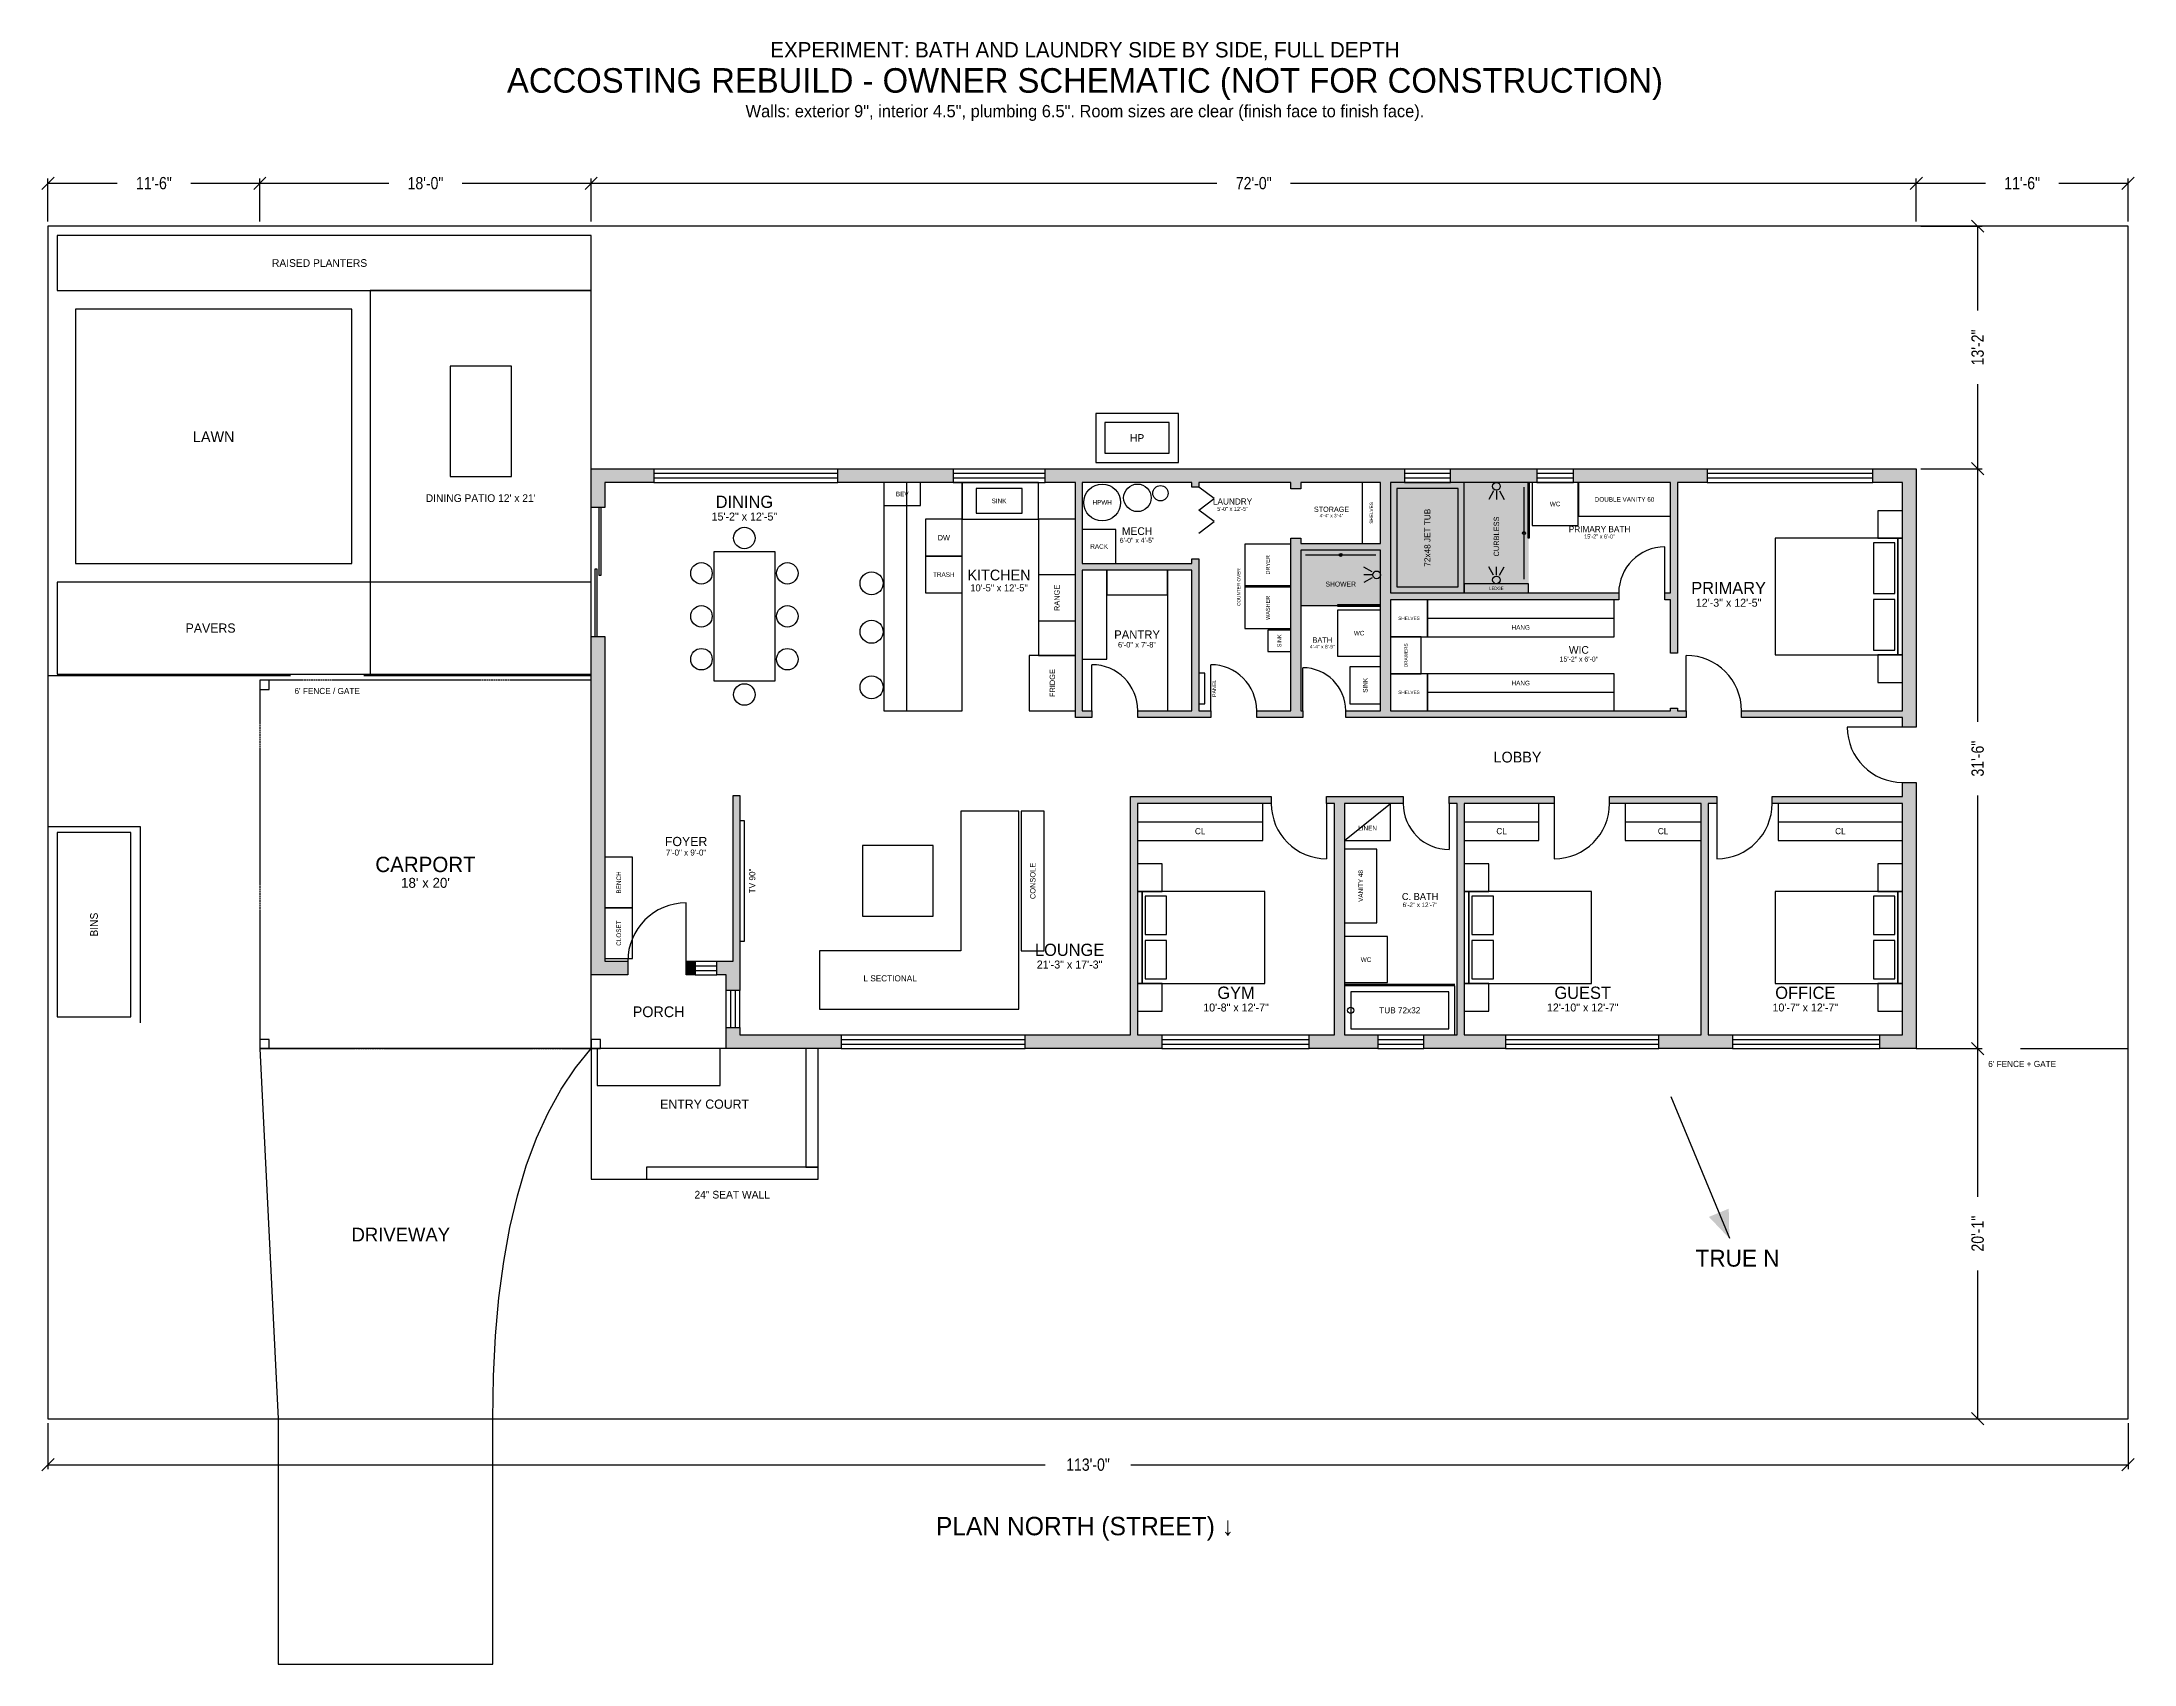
# Model space of a CAD drawing. Header units: inches. Extents: x -2 to 1362, y -160 to 897.
import ezdxf
from ezdxf.enums import TextEntityAlignment as Align

# ---------------------------------------------------------------- set-up
doc = ezdxf.new("R2010")
doc.units = ezdxf.units.IN
doc.linetypes.add('DASHED', pattern=[1.524, 1.27, -0.254])
for name, color, linetype in [('A-ANNO-DIMS', 1, 'Continuous'), ('A-ANNO-TEXT', 7, 'Continuous'), ('A-AREA-IDEN', 7, 'Continuous'), ('A-DOOR', 3, 'Continuous'), ('A-EQPM', 6, 'Continuous'), ('A-FENC', 8, 'Continuous'), ('A-FURN', 9, 'Continuous'), ('A-GLAZ', 4, 'Continuous'), ('A-WALL', 7, 'Continuous'), ('A-WALL-PATT', 8, 'Continuous'), ('C-PROP', 5, 'Continuous'), ('L-PLNT', 3, 'Continuous'), ('L-SITE', 94, 'Continuous')]:
    doc.layers.add(name, color=color, linetype=linetype)
doc.styles.add('OpenSansCondensed-Light', font='OpenSansCondensed-Light.ttf')
doc.dimstyles.new('OWNER', dxfattribs={"dimtxt": 8, "dimasz": 6, "dimexe": 3, "dimexo": 3, "dimgap": 2, "dimtad": 1, "dimtsz": 4, "dimcen": 2.5, "dimazin": 3, "dimtfac": 1, "dimtmove": 0, "dimatfit": 3})

# ---------------------------------------------------------------- blocks, each defined once
blk = doc.blocks.new('_OBLIQUE')
at = {"color": 0, "linetype": 'BYBLOCK'}
blk.add_line((-0.5, -0.5), (0.5, 0.5), dxfattribs=at)
blk = doc.blocks.new('*D1')
for p, q in [((2, 780.25), (2, 808.25)), ((2, 805.25), (47.05, 805.25)), ((95.05, 805.25), (140.1, 805.25)), ((140.1, 780.25), (140.1, 808.25))]:
    blk.add_line(p, q)
at = {"layer": 'Defpoints'}
for p in [(2, 805.25), (2, 777.25), (140.1, 777.25)]:
    blk.add_point(p, dxfattribs=at)
at = {"layer": 'A-ANNO-DIMS', "xscale": 8, "yscale": 8}
for p in [(2, 805.25), (140.1, 805.25)]:
    blk.add_blockref('_OBLIQUE', p, dxfattribs=at)
at = {"layer": 'A-ANNO-DIMS', "insert": (71.05, 805.25), "char_height": 8, "attachment_point": 5, "style": 'OpenSansCondensed-Light'}
blk.add_mtext('11\'-6"', dxfattribs=at)
blk = doc.blocks.new('*D2')
for p, q in [((140.1, 780.25), (140.1, 808.25)), ((140.1, 805.25), (224.1, 805.25)), ((272.1, 805.25), (356.1, 805.25)), ((356.1, 780.25), (356.1, 808.25))]:
    blk.add_line(p, q)
at = {"layer": 'Defpoints'}
for p in [(140.1, 805.25), (140.1, 777.25), (356.1, 777.25)]:
    blk.add_point(p, dxfattribs=at)
at = {"layer": 'A-ANNO-DIMS', "xscale": 8, "yscale": 8}
for p in [(140.1, 805.25), (356.1, 805.25)]:
    blk.add_blockref('_OBLIQUE', p, dxfattribs=at)
at = {"layer": 'A-ANNO-DIMS', "insert": (248.1, 805.25), "char_height": 8, "attachment_point": 5, "style": 'OpenSansCondensed-Light'}
blk.add_mtext('18\'-0"', dxfattribs=at)
blk = doc.blocks.new('*D3')
for p, q in [((356.1, 780.25), (356.1, 808.25)), ((356.1, 805.25), (764.05, 805.25)), ((812.05, 805.25), (1220, 805.25)), ((1220, 780.25), (1220, 808.25))]:
    blk.add_line(p, q)
at = {"layer": 'Defpoints'}
for p in [(356.1, 805.25), (356.1, 777.25), (1220, 777.25)]:
    blk.add_point(p, dxfattribs=at)
at = {"layer": 'A-ANNO-DIMS', "xscale": 8, "yscale": 8}
for p in [(356.1, 805.25), (1220, 805.25)]:
    blk.add_blockref('_OBLIQUE', p, dxfattribs=at)
at = {"layer": 'A-ANNO-DIMS', "insert": (788.05, 805.25), "char_height": 8, "attachment_point": 5, "style": 'OpenSansCondensed-Light'}
blk.add_mtext('72\'-0"', dxfattribs=at)
blk = doc.blocks.new('*D4')
for p, q in [((1220, 780.25), (1220, 808.25)), ((1220, 805.25), (1265, 805.25)), ((1313, 805.25), (1358, 805.25)), ((1358, 780.25), (1358, 808.25))]:
    blk.add_line(p, q)
at = {"layer": 'Defpoints'}
for p in [(1220, 805.25), (1220, 777.25), (1358, 777.25)]:
    blk.add_point(p, dxfattribs=at)
at = {"layer": 'A-ANNO-DIMS', "xscale": 8, "yscale": 8}
for p in [(1220, 805.25), (1358, 805.25)]:
    blk.add_blockref('_OBLIQUE', p, dxfattribs=at)
at = {"layer": 'A-ANNO-DIMS', "insert": (1289, 805.25), "char_height": 8, "attachment_point": 5, "style": 'OpenSansCondensed-Light'}
blk.add_mtext('11\'-6"', dxfattribs=at)
blk = doc.blocks.new('*D5')
for p, q in [((2, -3), (2, -33)), ((1358, -3), (1358, -33)), ((2, -30), (652, -30)), ((708, -30), (1358, -30))]:
    blk.add_line(p, q)
at = {"layer": 'Defpoints'}
for p in [(2, 0), (1358, 0), (2, -30)]:
    blk.add_point(p, dxfattribs=at)
at = {"layer": 'A-ANNO-DIMS', "xscale": 8, "yscale": 8}
for p in [(2, -30), (1358, -30)]:
    blk.add_blockref('_OBLIQUE', p, dxfattribs=at)
at = {"layer": 'A-ANNO-DIMS', "insert": (680, -30), "char_height": 8, "attachment_point": 5, "style": 'OpenSansCondensed-Light'}
blk.add_mtext('113\'-0"', dxfattribs=at)
blk = doc.blocks.new('*D6')
for p, q in [((1223, 241.2), (1263, 241.2)), ((1260, 144.6), (1260, 241.2)), ((1260, 0), (1260, 96.6)), ((1223, 0), (1263, 0))]:
    blk.add_line(p, q)
at = {"layer": 'Defpoints'}
for p in [(1220, 241.2), (1220, 0), (1260, 0)]:
    blk.add_point(p, dxfattribs=at)
at = {"layer": 'A-ANNO-DIMS', "xscale": 8, "yscale": 8, "rotation": 90}
for p in [(1260, 241.2), (1260, 0)]:
    blk.add_blockref('_OBLIQUE', p, dxfattribs=at)
at = {"layer": 'A-ANNO-DIMS', "insert": (1260, 120.6), "char_height": 8, "attachment_point": 5, "rotation": 90, "style": 'OpenSansCondensed-Light'}
blk.add_mtext('20\'-1"', dxfattribs=at)
blk = doc.blocks.new('*D7')
for p, q in [((1223, 619.2), (1263, 619.2)), ((1260, 454.2), (1260, 619.2)), ((1260, 241.2), (1260, 406.2)), ((1223, 241.2), (1263, 241.2))]:
    blk.add_line(p, q)
at = {"layer": 'Defpoints'}
for p in [(1220, 619.2), (1220, 241.2), (1260, 241.2)]:
    blk.add_point(p, dxfattribs=at)
at = {"layer": 'A-ANNO-DIMS', "xscale": 8, "yscale": 8, "rotation": 90}
for p in [(1260, 619.2), (1260, 241.2)]:
    blk.add_blockref('_OBLIQUE', p, dxfattribs=at)
at = {"layer": 'A-ANNO-DIMS', "insert": (1260, 430.2), "char_height": 8, "attachment_point": 5, "rotation": 90, "style": 'OpenSansCondensed-Light'}
blk.add_mtext('31\'-6"', dxfattribs=at)
blk = doc.blocks.new('*D8')
for p, q in [((1223, 777.25), (1263, 777.25)), ((1260, 722.225), (1260, 777.25)), ((1260, 619.2), (1260, 674.225)), ((1223, 619.2), (1263, 619.2))]:
    blk.add_line(p, q)
at = {"layer": 'Defpoints'}
for p in [(1220, 777.25), (1220, 619.2), (1260, 619.2)]:
    blk.add_point(p, dxfattribs=at)
at = {"layer": 'A-ANNO-DIMS', "xscale": 8, "yscale": 8, "rotation": 90}
for p in [(1260, 777.25), (1260, 619.2)]:
    blk.add_blockref('_OBLIQUE', p, dxfattribs=at)
at = {"layer": 'A-ANNO-DIMS', "insert": (1260, 698.225), "char_height": 8, "attachment_point": 5, "rotation": 90, "style": 'OpenSansCondensed-Light'}
blk.add_mtext('13\'-2"', dxfattribs=at)

msp = doc.modelspace()

# ---------------------------------------------------------------- hatches: boundary and pattern name
at = {"layer": 'A-EQPM', "transparency": 33554495}
for points in [[(877.25, 538.2), (967.25, 538.2), (967.25, 610.2), (877.25, 610.2)], [(818.75, 530), (870.75, 530), (870.75, 566), (818.75, 566)]]:
    msp.add_hatch(color=151, dxfattribs=at).paths.add_polyline_path(points)
at = {"layer": 'A-WALL-PATT'}
for points in [[(356.1, 610.2), (356.1, 619.2), (365.1, 619.2), (397, 619.2), (397, 610.2), (365.1, 610.2), (365.1, 593.8), (356.1, 593.8), (356.1, 610.2)], [(592, 619.2), (592, 610.2), (517, 610.2), (517, 619.2), (592, 619.2)], [(886.25, 619.2), (886.25, 610.2), (877.25, 610.2), (877.25, 538.2), (1026, 538.2), (1026, 533.7), (877.25, 533.7), (877.25, 461.45), (1059.75, 461.45), (1059.75, 463), (1064.25, 463), (1064.25, 461.45), (1070, 461.45), (1070, 456.95), (848, 456.95), (848, 461.45), (870.75, 461.45), (870.75, 566), (818.75, 566), (818.75, 461.45), (820, 461.45), (820, 456.95), (790, 456.95), (790, 461.45), (812.25, 461.45), (812.25, 574), (818.75, 574), (818.75, 570.5), (870.75, 570.5), (870.75, 610.2), (818.75, 610.2), (818.75, 606), (812.25, 606), (812.25, 610.2), (752.25, 610.2), (752.25, 607.2), (747.75, 607.2), (747.75, 610.2), (676.25, 610.2), (676.25, 557.45), (747.75, 557.45), (747.75, 560.45), (752.25, 560.45), (752.25, 461.45), (760, 461.45), (760, 456.95), (712.5, 456.95), (712.5, 461.45), (747.75, 461.45), (747.75, 552.95), (676.25, 552.95), (676.25, 461.45), (682.5, 461.45), (682.5, 456.95), (671.75, 456.95), (671.75, 457), (671.75, 461.45), (671.75, 610.2), (652, 610.2), (652, 619.2), (886.25, 619.2)], [(972.5, 619.2), (972.5, 610.2), (916.25, 610.2), (916.25, 619.2), (972.5, 619.2)], [(1083.6, 619.2), (1083.6, 610.2), (1064.25, 610.2), (1064.25, 499), (1059.75, 499), (1059.75, 533.7), (1056, 533.7), (1056, 538.2), (1059.75, 538.2), (1059.75, 610.2), (996.5, 610.2), (996.5, 619.2), (1083.6, 619.2)], [(1211, 619.2), (1220, 619.2), (1220, 610.2), (1220, 450.7), (1211, 450.7), (1211, 456.95), (1106, 456.95), (1106, 461.45), (1211, 461.45), (1211, 610.2), (1191.6, 610.2), (1191.6, 619.2), (1211, 619.2)], [(365.1, 289.2), (356.1, 289.2), (356.1, 298.2), (356.1, 509.8), (365.1, 509.8), (365.1, 298.2), (380, 298.2), (380, 289.2), (365.1, 289.2)], [(1220, 250.2), (1220, 241.2), (1211, 241.2), (1196.1, 241.2), (1196.1, 250.2), (1211, 250.2), (1211, 400.95), (1126, 400.95), (1126, 405.45), (1211, 405.45), (1211, 414.7), (1220, 414.7), (1220, 250.2)], [(444.1, 289.2), (438, 289.2), (438, 298.2), (444.1, 298.2), (448.6, 298.2), (448.6, 406.2), (453.1, 406.2), (453.1, 298.2), (453.1, 289.2), (453.1, 279), (444.1, 279), (444.1, 289.2)], [(639.1, 241.2), (639.1, 250.2), (707.75, 250.2), (707.75, 400.95), (707.75, 405.45), (712.25, 405.45), (799.5, 405.45), (799.5, 400.95), (712.25, 400.95), (712.25, 250.2), (728.1, 250.2), (728.1, 241.2), (639.1, 241.2)], [(824.1, 241.2), (824.1, 250.2), (840.75, 250.2), (840.75, 400.95), (835.5, 400.95), (835.5, 405.45), (840.75, 405.45), (847.25, 405.45), (885.5, 405.45), (885.5, 400.95), (847.25, 400.95), (847.25, 250.2), (869, 250.2), (869, 241.2), (824.1, 241.2)], [(899, 241.2), (899, 250.2), (920.75, 250.2), (920.75, 400.95), (915.5, 400.95), (915.5, 405.45), (920.75, 405.45), (925.25, 405.45), (984, 405.45), (984, 400.95), (925.25, 400.95), (925.25, 250.2), (952.1, 250.2), (952.1, 241.2), (899, 241.2)], [(1052.1, 241.2), (1052.1, 250.2), (1079.75, 250.2), (1079.75, 400.95), (1020, 400.95), (1020, 405.45), (1079.75, 405.45), (1084.25, 405.45), (1090, 405.45), (1090, 400.95), (1084.25, 400.95), (1084.25, 250.2), (1100.1, 250.2), (1100.1, 241.2), (1052.1, 241.2)], [(418, 289.2), (418, 298.2), (424, 298.2), (424, 289.2), (418, 289.2)], [(444.1, 250.2), (444.1, 255), (453.1, 255), (453.1, 250.2), (519.1, 250.2), (519.1, 241.2), (453.1, 241.2), (444.1, 241.2), (444.1, 250.2)]]:
    msp.add_hatch(color=8, dxfattribs=at).paths.add_polyline_path(points)

# ---------------------------------------------------------------- linework, layer by layer
at = {"layer": 'A-ANNO-TEXT'}
msp.add_line((1060, 210), (1098.107, 117.545), dxfattribs=at)
msp.add_solid([(1098.107, 117.545), (1097.72, 136.855), (1084.776, 131.52)], dxfattribs=at)
at = {"layer": 'A-DOOR'}
for p, q in [((762.25, 599.7), (752.25, 607.2)), ((752.25, 592.2), (762.25, 599.7)), ((762.25, 584.7), (752.25, 592.2)), ((752.25, 577.2), (762.25, 584.7)), ((1056, 538.2), (1056, 568.2)), ((682.5, 461.45), (682.5, 491.45)), ((760, 461.45), (760, 491.45)), ((1070, 461.45), (1070, 497.45)), ((820, 461.45), (820, 489.45)), ((1211, 450.7), (1175, 450.7)), ((835.5, 400.95), (835.5, 364.95)), ((915.5, 400.95), (915.5, 370.95)), ((984, 400.95), (984, 364.95)), ((1090, 400.95), (1090, 364.95)), ((418, 298.2), (418, 336.2))]:
    msp.add_line(p, q, dxfattribs=at)
for centre, radius, start, end in [((1056, 538.2), 30, 90, 180), ((682.5, 461.45), 30, 0, 90), ((760, 461.45), 30, 0, 90), ((1070, 461.45), 36, 0, 90), ((820, 461.45), 28, 0, 90), ((1211, 450.7), 36, 180, 270), ((835.5, 400.95), 36, 180, 270), ((915.5, 400.95), 30, 180, 270), ((984, 400.95), 36, -90, 0), ((1090, 400.95), 36, -90, 0), ((418, 298.2), 38, 90, 180)]:
    msp.add_arc(centre, radius, start, end, dxfattribs=at)
at = {"layer": 'A-EQPM'}
for p, q in [((561.9, 461.45), (561.9, 610.2)), ((944.25, 604.7), (941.25, 599.2)), ((946.25, 604.7), (946.25, 599.2)), ((948.25, 604.7), (951.25, 599.2)), ((964.25, 547.2), (964.25, 607.2)), ((821.75, 563), (867.75, 563)), ((865.25, 552), (859.75, 555)), ((865.25, 550), (859.75, 550)), ((865.25, 548), (859.75, 545)), ((944.25, 549.7), (941.25, 555.2)), ((946.25, 549.7), (946.25, 555.2)), ((948.25, 549.7), (951.25, 555.2)), ((847.25, 283.2), (919.25, 283.2))]:
    msp.add_line(p, q, dxfattribs=at)
for points in [[(691, 629.2), (733, 629.2), (733, 649.2), (691, 649.2)], [(546.9, 461.45), (598, 461.45), (598, 610.2), (546.9, 610.2)], [(546.9, 595.2), (570.9, 595.2), (570.9, 610.2), (546.9, 610.2)], [(598, 586.2), (647.75, 586.2), (647.75, 610.2), (598, 610.2)], [(607, 590.2), (637, 590.2), (637, 606.2), (607, 606.2)], [(877.25, 538.2), (925.25, 538.2), (925.25, 610.2), (877.25, 610.2)], [(881.25, 542.2), (921.25, 542.2), (921.25, 606.2), (881.25, 606.2)], [(969.5, 582.2), (999.5, 582.2), (999.5, 610.2), (969.5, 610.2)], [(999.75, 588.2), (1059.75, 588.2), (1059.75, 610.2), (999.75, 610.2)], [(574, 562.2), (598, 562.2), (598, 586.2), (574, 586.2)], [(647.75, 497.45), (671.75, 497.45), (671.75, 586.2), (647.75, 586.2)], [(676.25, 557.45), (698.25, 557.45), (698.25, 579.45), (676.25, 579.45)], [(574, 538.2), (598, 538.2), (598, 562.2), (574, 562.2)], [(782.25, 543), (812.25, 543), (812.25, 570), (782.25, 570)], [(818.75, 530), (870.75, 530), (870.75, 566), (818.75, 566)], [(647.75, 520), (671.75, 520), (671.75, 550), (647.75, 550)], [(676.25, 495), (692.25, 495), (692.25, 552.95), (676.25, 552.95)], [(692.25, 536.95), (731.75, 536.95), (731.75, 552.95), (692.25, 552.95)], [(731.75, 461.45), (747.75, 461.45), (747.75, 552.95), (731.75, 552.95)], [(782.25, 515), (812.25, 515), (812.25, 542), (782.25, 542)], [(925.25, 538.2), (967.25, 538.2), (967.25, 544.2), (925.25, 544.2)], [(842.75, 497), (870.75, 497), (870.75, 527), (842.75, 527)], [(797.25, 500), (812.25, 500), (812.25, 514), (797.25, 514)], [(641.75, 461.45), (671.75, 461.45), (671.75, 497.45), (641.75, 497.45)], [(752.25, 466), (756.25, 466), (756.25, 486), (752.25, 486)], [(850.75, 466), (870.75, 466), (870.75, 490), (850.75, 490)], [(847.25, 323.2), (868.25, 323.2), (868.25, 371.2), (847.25, 371.2)], [(847.25, 284.2), (875.25, 284.2), (875.25, 314.2), (847.25, 314.2)], [(847.25, 250.2), (919.25, 250.2), (919.25, 282.2), (847.25, 282.2)], [(851.25, 254.2), (915.25, 254.2), (915.25, 278.2), (851.25, 278.2)]]:
    msp.add_lwpolyline(points, close=True, dxfattribs=at)
for centre, radius in [((689.25, 597.2), 12), ((712.25, 600.2), 9), ((727.25, 603.2), 5), ((946.25, 607.7), 2.5), ((964.25, 577.2), 1), ((844.75, 563), 1), ((868.25, 550), 2.5), ((946.25, 546.7), 2.5), ((851.25, 266.2), 2)]:
    msp.add_circle(centre, radius, dxfattribs=at)
at = {"layer": 'A-FENC'}
for p, q in [((2, 484.3), (160, 484.3)), ((208, 484.3), (356.1, 484.3)), ((2, 386), (62, 386)), ((62, 386), (62, 258)), ((1220, 241.2), (1240, 241.2)), ((1288, 241.2), (1358, 241.2))]:
    msp.add_line(p, q, dxfattribs=at)
msp.add_lwpolyline([(685, 623.2), (739, 623.2), (739, 655.2), (685, 655.2)], close=True, dxfattribs=at)
at = {"layer": 'A-FURN'}
for p, q in [((901.25, 521.7), (1023, 521.7)), ((901.25, 473.45), (1023, 473.45)), ((847.25, 376.95), (877.25, 400.95)), ((712.25, 388.95), (794, 388.95)), ((925.25, 388.95), (974, 388.95)), ((1030.1, 388.95), (1079.75, 388.95)), ((1130, 388.95), (1211, 388.95))]:
    msp.add_line(p, q, dxfattribs=at)
for points in [[(264.1, 614), (304.1, 614), (304.1, 686), (264.1, 686)], [(858.75, 570.5), (870.75, 570.5), (870.75, 610.2), (858.75, 610.2)], [(1195, 573.825), (1211, 573.825), (1211, 591.825), (1195, 591.825)], [(1128, 497.825), (1208, 497.825), (1208, 573.825), (1128, 573.825)], [(1208, 497.825), (1211, 497.825), (1211, 573.825), (1208, 573.825)], [(436, 481), (476, 481), (476, 565), (436, 565)], [(782.25, 515), (812.25, 515), (812.25, 570), (782.25, 570)], [(1192, 537.825), (1206, 537.825), (1206, 570.825), (1192, 570.825)], [(877.25, 509.7), (901.25, 509.7), (901.25, 533.7), (877.25, 533.7)], [(901.25, 509.7), (1023, 509.7), (1023, 533.7), (901.25, 533.7)], [(1192, 500.825), (1206, 500.825), (1206, 533.825), (1192, 533.825)], [(877.25, 485.45), (897.25, 485.45), (897.25, 509.7), (877.25, 509.7)], [(1195, 479.825), (1211, 479.825), (1211, 497.825), (1195, 497.825)], [(877.25, 461.45), (901.25, 461.45), (901.25, 485.45), (877.25, 485.45)], [(901.25, 461.45), (1023, 461.45), (1023, 485.45), (901.25, 485.45)], [(505, 267), (635, 267), (635, 396), (597, 396), (597, 305), (505, 305)], [(636.5, 305), (651.5, 305), (651.5, 396), (636.5, 396)], [(712.25, 376.95), (794, 376.95), (794, 400.95), (712.25, 400.95)], [(847.25, 376.95), (877.25, 376.95), (877.25, 400.95), (847.25, 400.95)], [(925.25, 376.95), (974, 376.95), (974, 400.95), (925.25, 400.95)], [(1030.1, 376.95), (1079.75, 376.95), (1079.75, 400.95), (1030.1, 400.95)], [(1130, 376.95), (1211, 376.95), (1211, 400.95), (1130, 400.95)], [(453.1, 311.25), (456.1, 311.25), (456.1, 389.75), (453.1, 389.75)], [(533, 327.5), (579, 327.5), (579, 373.5), (533, 373.5)], [(365.1, 333), (383.1, 333), (383.1, 366), (365.1, 366)], [(712.25, 343.575), (728.25, 343.575), (728.25, 361.575), (712.25, 361.575)], [(925.25, 343.575), (941.25, 343.575), (941.25, 361.575), (925.25, 361.575)], [(1195, 343.575), (1211, 343.575), (1211, 361.575), (1195, 361.575)], [(712.25, 283.575), (715.25, 283.575), (715.25, 343.575), (712.25, 343.575)], [(715.25, 283.575), (795.25, 283.575), (795.25, 343.575), (715.25, 343.575)], [(925.25, 283.575), (928.25, 283.575), (928.25, 343.575), (925.25, 343.575)], [(928.25, 283.575), (1008.25, 283.575), (1008.25, 343.575), (928.25, 343.575)], [(1128, 283.575), (1208, 283.575), (1208, 343.575), (1128, 343.575)], [(1208, 283.575), (1211, 283.575), (1211, 343.575), (1208, 343.575)], [(365.1, 300), (383.1, 300), (383.1, 333), (365.1, 333)], [(717.25, 315.575), (731.25, 315.575), (731.25, 340.575), (717.25, 340.575)], [(930.25, 315.575), (944.25, 315.575), (944.25, 340.575), (930.25, 340.575)], [(1192, 315.575), (1206, 315.575), (1206, 340.575), (1192, 340.575)], [(717.25, 286.575), (731.25, 286.575), (731.25, 311.575), (717.25, 311.575)], [(930.25, 286.575), (944.25, 286.575), (944.25, 311.575), (930.25, 311.575)], [(1192, 286.575), (1206, 286.575), (1206, 311.575), (1192, 311.575)], [(712.25, 265.575), (728.25, 265.575), (728.25, 283.575), (712.25, 283.575)], [(925.25, 265.575), (941.25, 265.575), (941.25, 283.575), (925.25, 283.575)], [(1195, 265.575), (1211, 265.575), (1211, 283.575), (1195, 283.575)]]:
    msp.add_lwpolyline(points, close=True, dxfattribs=at)
for centre, radius in [((456, 574), 7), ((428, 551), 7), ((484, 551), 7), ((538.9, 544.5), 7.5), ((428, 523), 7), ((484, 523), 7), ((538.9, 512.9), 7.5), ((428, 495), 7), ((484, 495), 7), ((456, 472), 7), ((538.9, 476.7), 7.5)]:
    msp.add_circle(centre, radius, dxfattribs=at)
at = {"layer": 'A-GLAZ'}
for p, q in [((397, 619.2), (517, 619.2)), ((397, 616.2), (517, 616.2)), ((592, 619.2), (652, 619.2)), ((592, 616.2), (652, 616.2)), ((886.25, 619.2), (916.25, 619.2)), ((886.25, 616.2), (916.25, 616.2)), ((972.5, 619.2), (996.5, 619.2)), ((972.5, 616.2), (996.5, 616.2)), ((1083.6, 619.2), (1191.6, 619.2)), ((1083.6, 616.2), (1191.6, 616.2)), ((397, 613.2), (517, 613.2)), ((397, 610.2), (517, 610.2)), ((592, 613.2), (652, 613.2)), ((592, 610.2), (652, 610.2)), ((886.25, 613.2), (916.25, 613.2)), ((886.25, 610.2), (916.25, 610.2)), ((972.5, 613.2), (996.5, 613.2)), ((972.5, 610.2), (996.5, 610.2)), ((1083.6, 613.2), (1191.6, 613.2)), ((1083.6, 610.2), (1191.6, 610.2)), ((424, 298.2), (438, 298.2)), ((424, 295.2), (438, 295.2)), ((424, 292.2), (438, 292.2)), ((424, 289.2), (438, 289.2)), ((444.1, 255), (444.1, 279)), ((447.1, 255), (447.1, 279)), ((450.1, 255), (450.1, 279)), ((453.1, 255), (453.1, 279)), ((519.1, 250.2), (639.1, 250.2)), ((519.1, 247.2), (639.1, 247.2)), ((728.1, 250.2), (824.1, 250.2)), ((728.1, 247.2), (824.1, 247.2)), ((869, 250.2), (899, 250.2)), ((869, 247.2), (899, 247.2)), ((952.1, 250.2), (1052.1, 250.2)), ((952.1, 247.2), (1052.1, 247.2)), ((1100.1, 250.2), (1196.1, 250.2)), ((1100.1, 247.2), (1196.1, 247.2)), ((519.1, 244.2), (639.1, 244.2)), ((519.1, 241.2), (639.1, 241.2)), ((728.1, 244.2), (824.1, 244.2)), ((728.1, 241.2), (824.1, 241.2)), ((869, 244.2), (899, 244.2)), ((869, 241.2), (899, 241.2)), ((952.1, 244.2), (1052.1, 244.2)), ((952.1, 241.2), (1052.1, 241.2)), ((1100.1, 244.2), (1196.1, 244.2)), ((1100.1, 241.2), (1196.1, 241.2))]:
    msp.add_line(p, q, dxfattribs=at)
for points in [[(966.75, 574.2), (967.75, 574.2), (967.75, 610.2), (966.75, 610.2)], [(361.1, 549.8), (362.6, 549.8), (362.6, 593.8), (361.1, 593.8)], [(358.6, 509.8), (360.1, 509.8), (360.1, 553.8), (358.6, 553.8)], [(842.75, 529.5), (870.75, 529.5), (870.75, 530.5), (842.75, 530.5)]]:
    msp.add_lwpolyline(points, close=True, dxfattribs=at)
at = {"layer": 'A-WALL'}
for points in [[(356.1, 610.2), (356.1, 619.2), (365.1, 619.2), (397, 619.2), (397, 610.2), (365.1, 610.2), (365.1, 593.8), (356.1, 593.8), (356.1, 610.2)], [(592, 619.2), (592, 610.2), (517, 610.2), (517, 619.2), (592, 619.2)], [(886.25, 619.2), (886.25, 610.2), (877.25, 610.2), (877.25, 538.2), (1026, 538.2), (1026, 533.7), (877.25, 533.7), (877.25, 461.45), (1059.75, 461.45), (1059.75, 463), (1064.25, 463), (1064.25, 461.45), (1070, 461.45), (1070, 456.95), (848, 456.95), (848, 461.45), (870.75, 461.45), (870.75, 566), (818.75, 566), (818.75, 461.45), (820, 461.45), (820, 456.95), (790, 456.95), (790, 461.45), (812.25, 461.45), (812.25, 574), (818.75, 574), (818.75, 570.5), (870.75, 570.5), (870.75, 610.2), (818.75, 610.2), (818.75, 606), (812.25, 606), (812.25, 610.2), (752.25, 610.2), (752.25, 607.2), (747.75, 607.2), (747.75, 610.2), (676.25, 610.2), (676.25, 557.45), (747.75, 557.45), (747.75, 560.45), (752.25, 560.45), (752.25, 461.45), (760, 461.45), (760, 456.95), (712.5, 456.95), (712.5, 461.45), (747.75, 461.45), (747.75, 552.95), (676.25, 552.95), (676.25, 461.45), (682.5, 461.45), (682.5, 456.95), (671.75, 456.95), (671.75, 457), (671.75, 461.45), (671.75, 610.2), (652, 610.2), (652, 619.2), (886.25, 619.2)], [(972.5, 619.2), (972.5, 610.2), (916.25, 610.2), (916.25, 619.2), (972.5, 619.2)], [(1083.6, 619.2), (1083.6, 610.2), (1064.25, 610.2), (1064.25, 499), (1059.75, 499), (1059.75, 533.7), (1056, 533.7), (1056, 538.2), (1059.75, 538.2), (1059.75, 610.2), (996.5, 610.2), (996.5, 619.2), (1083.6, 619.2)], [(1211, 619.2), (1220, 619.2), (1220, 610.2), (1220, 450.7), (1211, 450.7), (1211, 456.95), (1106, 456.95), (1106, 461.45), (1211, 461.45), (1211, 610.2), (1191.6, 610.2), (1191.6, 619.2), (1211, 619.2)], [(365.1, 289.2), (356.1, 289.2), (356.1, 298.2), (356.1, 509.8), (365.1, 509.8), (365.1, 298.2), (380, 298.2), (380, 289.2), (365.1, 289.2)], [(140.1, 475.3), (146.1, 475.3), (146.1, 481.3), (140.1, 481.3)], [(1220, 250.2), (1220, 241.2), (1211, 241.2), (1196.1, 241.2), (1196.1, 250.2), (1211, 250.2), (1211, 400.95), (1126, 400.95), (1126, 405.45), (1211, 405.45), (1211, 414.7), (1220, 414.7), (1220, 250.2)], [(444.1, 289.2), (438, 289.2), (438, 298.2), (444.1, 298.2), (448.6, 298.2), (448.6, 406.2), (453.1, 406.2), (453.1, 298.2), (453.1, 289.2), (453.1, 279), (444.1, 279), (444.1, 289.2)], [(639.1, 241.2), (639.1, 250.2), (707.75, 250.2), (707.75, 400.95), (707.75, 405.45), (712.25, 405.45), (799.5, 405.45), (799.5, 400.95), (712.25, 400.95), (712.25, 250.2), (728.1, 250.2), (728.1, 241.2), (639.1, 241.2)], [(824.1, 241.2), (824.1, 250.2), (840.75, 250.2), (840.75, 400.95), (835.5, 400.95), (835.5, 405.45), (840.75, 405.45), (847.25, 405.45), (885.5, 405.45), (885.5, 400.95), (847.25, 400.95), (847.25, 250.2), (869, 250.2), (869, 241.2), (824.1, 241.2)], [(899, 241.2), (899, 250.2), (920.75, 250.2), (920.75, 400.95), (915.5, 400.95), (915.5, 405.45), (920.75, 405.45), (925.25, 405.45), (984, 405.45), (984, 400.95), (925.25, 400.95), (925.25, 250.2), (952.1, 250.2), (952.1, 241.2), (899, 241.2)], [(1052.1, 241.2), (1052.1, 250.2), (1079.75, 250.2), (1079.75, 400.95), (1020, 400.95), (1020, 405.45), (1079.75, 405.45), (1084.25, 405.45), (1090, 405.45), (1090, 400.95), (1084.25, 400.95), (1084.25, 250.2), (1100.1, 250.2), (1100.1, 241.2), (1052.1, 241.2)], [(418, 289.2), (418, 298.2), (424, 298.2), (424, 289.2), (418, 289.2)], [(140.1, 241.2), (146.1, 241.2), (146.1, 247.2), (140.1, 247.2)], [(356.1, 241.2), (362.1, 241.2), (362.1, 247.2), (356.1, 247.2)], [(444.1, 250.2), (444.1, 255), (453.1, 255), (453.1, 250.2), (519.1, 250.2), (519.1, 241.2), (453.1, 241.2), (444.1, 241.2), (444.1, 250.2)], [(496, 164), (504, 164), (504, 241.2), (496, 241.2)], [(392.1, 156), (504, 156), (504, 164), (392.1, 164)]]:
    msp.add_lwpolyline(points, close=True, dxfattribs=at)
at = {"layer": 'C-PROP'}
msp.add_lwpolyline([(2, 0), (1358, 0), (1358, 777.25), (2, 777.25)], close=True, dxfattribs=at)
at = {"layer": 'L-PLNT'}
for points in [[(8, 735.25), (356.1, 735.25), (356.1, 771.25), (8, 771.25)], [(20, 557.3), (200.1, 557.3), (200.1, 723.25), (20, 723.25)]]:
    msp.add_lwpolyline(points, close=True, dxfattribs=at)
at = {"layer": 'L-SITE'}
for points in [[(212.1, 485.3), (356.1, 485.3), (356.1, 735.25), (212.1, 735.25)], [(8, 485.3), (356.1, 485.3), (356.1, 545.3), (8, 545.3)], [(8, 262), (56, 262), (56, 382), (8, 382)], [(152, -160), (292, -160), (292, 0), (292.445, 27.647), (293.781, 53.922), (296.006, 78.825), (299.122, 102.356), (303.128, 124.514), (308.025, 145.3), (313.812, 164.714), (320.489, 182.756), (328.056, 199.425), (336.514, 214.722), (345.862, 228.647), (356.1, 241.2), (140.1, 241.2), (152, 0)], [(356.1, 156), (504, 156), (504, 241.2), (356.1, 241.2)], [(360.1, 217.2), (440.1, 217.2), (440.1, 241.2), (360.1, 241.2)]]:
    msp.add_lwpolyline(points, close=True, dxfattribs=at)
at = {"layer": 'L-SITE', "linetype": 'DASHED'}
msp.add_lwpolyline([(140.1, 241.2), (356.1, 241.2), (356.1, 481.3), (140.1, 481.3)], close=True, dxfattribs=at)

# ---------------------------------------------------------------- texts
at = {"layer": 'A-ANNO-TEXT'}
for s, height, p in [('EXPERIMENT: BATH AND LAUNDRY SIDE BY SIDE, FULL DEPTH', 10, (678, 892.25)), ('ACCOSTING REBUILD - OWNER SCHEMATIC (NOT FOR CONSTRUCTION)', 16, (678, 872.25)), ('Walls: exterior 9", interior 4.5", plumbing 6.5". Room sizes are clear (finish face to finish face).', 8, (678, 852.25)), ('RAISED PLANTERS', 5, (179.05, 753.25)), ('LAWN', 7, (110.05, 640)), ('HP', 5, (712, 639.2)), ("DINING PATIO 12' x 21'", 5, (284.1, 600)), ('BEV', 3, (558.9, 602.7)), ('DOUBLE VANITY 60', 3, (1029.75, 599.2)), ('SINK', 3, (622, 598.2)), ('HPWH', 3, (689.25, 597.2)), ('WC', 3, (984.5, 596.2)), ('DW', 3.5, (586, 574.2)), ('RACK', 3, (687.25, 568.45)), ('TRASH', 3, (586, 550.2)), ('SHOWER', 3.2, (844.75, 544)), ('LEDGE', 2, (946.25, 541.2)), ('PAVERS', 6, (108, 515.3)), ('SHELVES', 2.2, (889.25, 521.7)), ('WC', 3, (856.75, 512)), ('HANG', 3, (962.125, 515.7)), ('HANG', 3, (962.125, 479.45)), ("6' FENCE / GATE", 4, (184, 474.3)), ('SHELVES', 2.2, (889.25, 473.45)), ('CL', 4, (753.125, 382.95)), ('LINEN', 3, (862.25, 384.95)), ('CL', 4, (949.625, 382.95)), ('CL', 4, (1054.925, 382.95)), ('CL', 4, (1170.5, 382.95)), ('WC', 3, (861.25, 299.2)), ('L SECTIONAL', 4, (551, 287)), ('TUB 72x32', 4, (883.25, 266.2)), ("6' FENCE + GATE", 4, (1289, 231.2)), ('24" SEAT WALL', 5, (448.05, 146)), ('TRUE N', 11, (1103.442, 104.602)), ('PLAN NORTH (STREET) ↓', 12, (678, -70))]:
    msp.add_text(s, height=height, dxfattribs=at).set_placement(p, align=Align.MIDDLE_CENTER)
for s, height, p in [('SHELVES', 2.2, (864.75, 590.35)), ('72x48 JET TUB', 4, (901.25, 574.2)), ('CURBLESS', 3.5, (946.25, 575)), ('DRYER', 2.6, (797.25, 556.5)), ('COUNTER OVER', 2.2, (778.25, 542)), ('RANGE', 3.5, (659.75, 535)), ('WASHER', 2.6, (797.25, 528.5)), ('SINK', 2.6, (804.75, 507)), ('DRAWERS', 2.2, (887.25, 497.575)), ('FRIDGE', 3.5, (656.75, 479.45)), ('PANEL', 2.5, (762.25, 476)), ('SINK', 3, (860.75, 478)), ('BENCH', 3, (374.1, 349.5)), ('TV 90"', 4, (461.1, 350.5)), ('CONSOLE', 3.5, (644, 350.5)), ('VANITY 48', 3, (857.75, 347.2)), ('BINS', 5, (32, 322)), ('CLOSET', 3, (374.1, 316.5))]:
    msp.add_text(s, height=height, rotation=90, dxfattribs=at).set_placement(p, align=Align.MIDDLE_CENTER)
at = {"layer": 'A-AREA-IDEN'}
for s, height, p in [('DINING', 8, (456, 597.6)), ('15\'-2" x 12\'-5"', 5.2, (456, 588)), ('LAUNDRY', 4, (774.25, 597.8)), ('5\'-0" x 12\'-5"', 2.6, (774.25, 593)), ('STORAGE', 3.4, (838.75, 592.73)), ('4\'-4" x 3\'-4"', 2.21, (838.75, 588.65)), ('6\'-0" x 4\'-5"', 3.25, (712, 572.5)), ('MECH', 5, (712, 578.5)), ('PRIMARY BATH', 4, (1013.5, 579.8)), ('15\'-2" x 6\'-0"', 2.6, (1013.5, 575)), ('KITCHEN', 7, (622, 549.9)), ('10\'-5" x 12\'-5"', 4.55, (622, 541.5)), ('PRIMARY', 8, (1097.625, 541.425)), ('12\'-3" x 12\'-5"', 5.2, (1097.625, 531.825)), ('PANTRY', 5.5, (712, 511.05)), ('6\'-0" x 7\'-8"', 3.575, (712, 504.45)), ('BATH', 3.6, (832.75, 507.52)), ('4\'-4" x 8\'-9"', 2.34, (832.75, 503.2)), ('15\'-2" x 6\'-0"', 3.25, (1000, 495.075)), ('WIC', 5, (1000, 501.075)), ('LOBBY', 7, (960, 431.2)), ('FOYER', 6, (418, 376.2)), ('7\'-0" x 9\'-0"', 3.9, (418, 369)), ('CARPORT', 10, (248.1, 361.25)), ("18' x 20'", 6.5, (248.1, 349.25)), ('C. BATH', 4.5, (896.5, 340.35)), ('6\'-2" x 12\'-7"', 2.925, (896.5, 334.95)), ('LOUNGE', 8, (668, 305.6)), ('21\'-3" x 17\'-3"', 5.2, (668, 296)), ('GYM', 8, (776.5, 277.6)), ('GUEST', 8, (1002.5, 277.6)), ('OFFICE', 8, (1147.625, 277.6)), ('PORCH', 7, (400.1, 265.2)), ('10\'-8" x 12\'-7"', 5.2, (776.5, 268)), ('12\'-10" x 12\'-7"', 5.2, (1002.5, 268)), ('10\'-7" x 12\'-7"', 5.2, (1147.625, 268)), ('ENTRY COURT', 6, (430.05, 205)), ('DRIVEWAY', 9, (232, 120))]:
    msp.add_text(s, height=height, dxfattribs=at).set_placement(p, align=Align.MIDDLE_CENTER)

# ---------------------------------------------------------------- dimensions: what is measured, and where the dimension line sits
at = {"layer": 'A-ANNO-DIMS'}
for base, p1, p2, text, picture, middle in [((2, 805.25), (2, 777.25), (140.1, 777.25), '11\'-6"', '*D1', (71.05, 805.25)), ((140.1, 805.25), (140.1, 777.25), (356.1, 777.25), '18\'-0"', '*D2', (248.1, 805.25)), ((356.1, 805.25), (356.1, 777.25), (1220, 777.25), '72\'-0"', '*D3', (788.05, 805.25)), ((1220, 805.25), (1220, 777.25), (1358, 777.25), '11\'-6"', '*D4', (1289, 805.25)), ((2, -30), (2, 0), (1358, 0), '113\'-0"', '*D5', (680, -30))]:
    dim = msp.add_linear_dim(base=base, p1=p1, p2=p2, text=text, dimstyle='OWNER', dxfattribs=at)
    dim.commit()
    dim.dimension.update_dxf_attribs({"geometry": picture, "text_midpoint": middle})
for base, p1, p2, text, picture, middle in [((1260, 619.2), (1220, 619.2), (1220, 777.25), '13\'-2"', '*D8', (1260, 698.225)), ((1260, 241.2), (1220, 241.2), (1220, 619.2), '31\'-6"', '*D7', (1260, 430.2)), ((1260, 0), (1220, 0), (1220, 241.2), '20\'-1"', '*D6', (1260, 120.6))]:
    dim = msp.add_linear_dim(base=base, p1=p1, p2=p2, angle=90, text=text, dimstyle='OWNER', dxfattribs=at)
    dim.commit()
    dim.dimension.update_dxf_attribs({"geometry": picture, "text_midpoint": middle})

doc.saveas('drawing.dxf')
